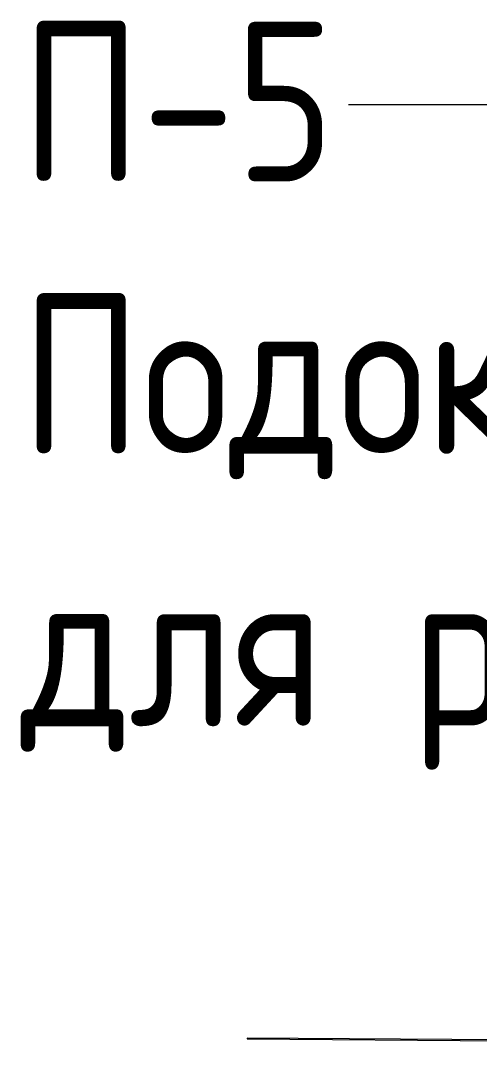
# Model space of a CAD drawing. Header units: millimetres. Extents: x -11345 to 411485, y -9810 to 73012.
# Drawn here: x 24671 to 25246, y 43524 to 44810 of the extents above; entities that cross this region are included whole.
import ezdxf

# ---------------------------------------------------------------- set-up
doc = ezdxf.new("R2010")
doc.units = ezdxf.units.MM
doc.layers.add('Аннотация', color=7, linetype='Continuous', lineweight=18)
doc.layers.add('Стены отделка', color=7, linetype='Continuous', lineweight=30)
doc.styles.add('GOST Common_6', font='GOST_Common.ttf', dxfattribs={"width": 0.9, "height": 200})

msp = doc.modelspace()

# ---------------------------------------------------------------- linework, layer by layer
at = {"layer": 'Аннотация', "lineweight": 9}
msp.add_line((27311.04452, 44704.1679), (25081.83477, 44704.1679), dxfattribs=at)
at = {"layer": 'Стены отделка', "lineweight": 9}
for p, q in [((24954.93296, 43535.87713), (24954.92624, 43534.87716)), ((24954.92624, 43534.87716), (26533.51374, 43524.27538)), ((26533.52045, 43525.27536), (24954.93296, 43535.87713))]:
    msp.add_line(p, q, dxfattribs=at)

# ---------------------------------------------------------------- texts
at = {"layer": 'Аннотация', "lineweight": 9, "insert": (24671.06914, 44808.29117), "char_height": 200, "width": 2637, "attachment_point": 1, "line_spacing_factor": 1.022766, "style": 'GOST Common_6'}
msp.add_mtext('\\pxt1.8,3.6,5.4,7.2,9,10.8,12.6,14.4,16.2,18,19.8,21.6,23.4,25.2,27,28.8,30.6,32.4,34.2,36,37.8,39.6,41.4,43.2,45,46.8,48.6,50.4,52.2,54,55.8,57.6;{П-5\\PПодоконник с экраном для радиаторов}', dxfattribs=at)

doc.saveas('drawing.dxf')
